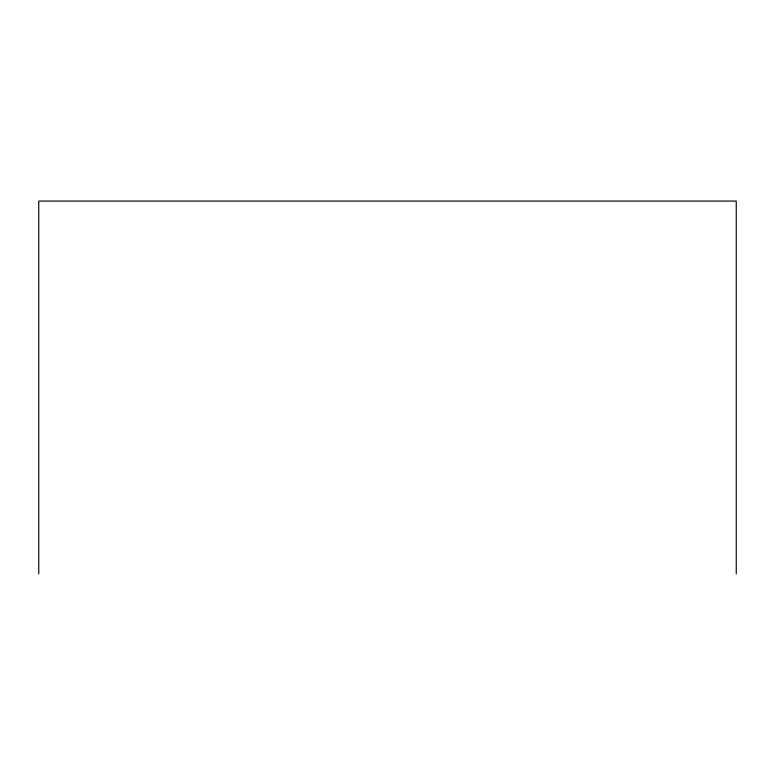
<?xml version="1.0" encoding="UTF-8"?>
<svg xmlns="http://www.w3.org/2000/svg" width="775" height="775" viewBox="0 0 775 775"><rect width="100%" height="100%" fill="white"/><g stroke="black" fill="none" stroke-linecap="round" stroke-linejoin="round"><path stroke-width="1.16" d="M736.25 573.926L736.25 201.074L38.75 201.074L38.75 573.926"/></g></svg>
